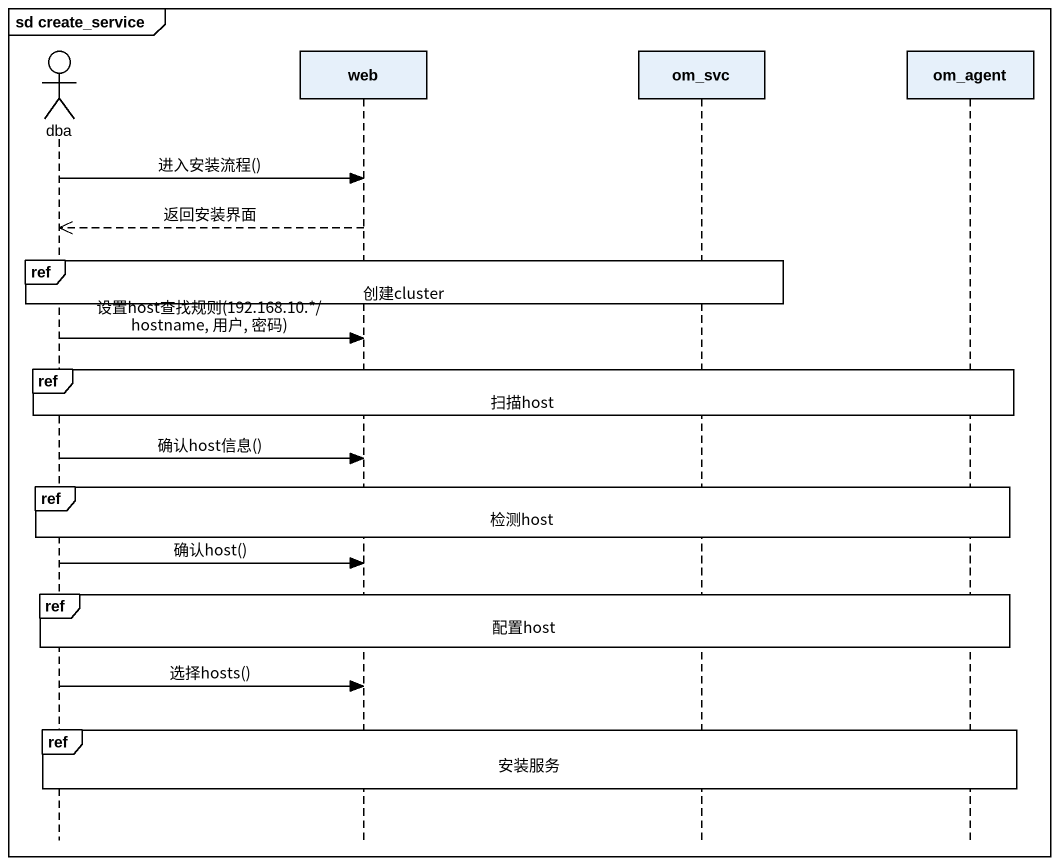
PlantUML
@startuml
mainframe sd create_service
hide footbox
actor dba
participant web
participant om_svc
participant om_agent

dba -> web : 进入安装流程()
web -->> dba : 返回安装界面
ref over dba, web, om_svc : 创建cluster
dba -> web : 设置host查找规则(192.168.10.*/hostname, 用户, 密码)
ref over dba, web, om_svc, om_agent : 扫描host
dba -> web : 确认host信息()
ref over dba, web, om_svc, om_agent : 检测host
dba -> web : 确认host()
ref over dba, web, om_svc, om_agent : 配置host
dba -> web : 选择hosts()
ref over dba, web, om_svc, om_agent : 安装服务
@enduml
